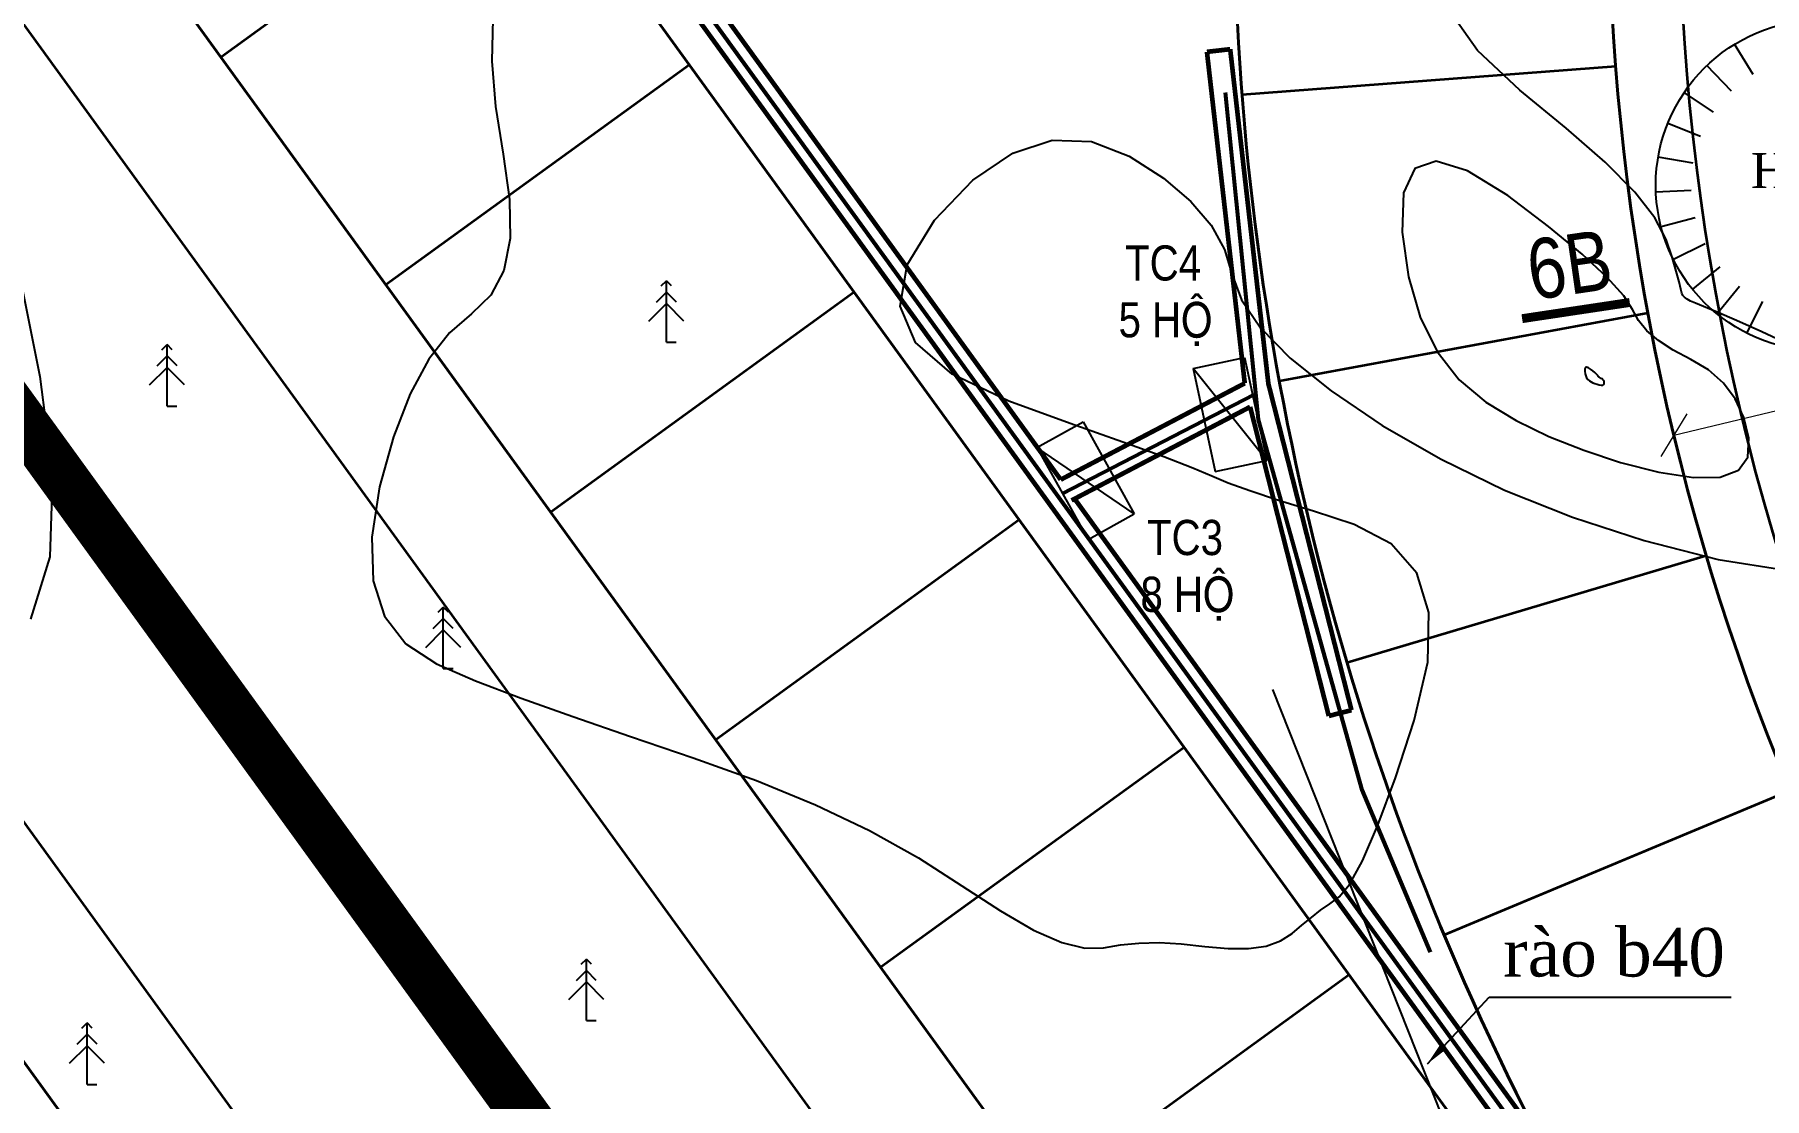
# Model space of a CAD drawing. Extents: x 22709 to 568895, y -41029 to 1932533.
# Drawn here: x 560779 to 560852.8, y 1930658.3 to 1930703.8 of the extents above; entities that cross this region are included whole.
import ezdxf

# ---------------------------------------------------------------- set-up
doc = ezdxf.new("R2010")
doc.units = ezdxf.units.MI
doc.header["$MEASUREMENT"] = 0
doc.header["$PDMODE"] = 1
for name, pattern in [('BORDER2', [0.875, 0.25, -0.125, 0.25, -0.125, 0, -0.125]), ('CENTER2', [1.125, 0.75, -0.125, 0.125, -0.125]), ('CONTINOUS', [0]), ('DASHED2', [0.375, 0.25, -0.125])]:
    doc.linetypes.add(name, pattern=pattern)
doc.layers.get('0').update_dxf_attribs({"color": 8, "linetype": 'CONTINUOUS'})
doc.layers.get('DEFPOINTS').update_dxf_attribs({"color": 8, "linetype": 'CONTINUOUS'})
for name, color, linetype in [('1-chieurong', 8, 'CONTINUOUS'), ('1-RANH GIOI QH DX', 8, 'BORDER2'), ('CHUDIEN', 8, 'CONTINUOUS'), ('DIA VAT', 8, 'CONTINOUS'), ('DIA VAT.MOI', 8, 'CONTINUOUS'), ('DM CON', 8, 'CONTINUOUS'), ('ho bom', 8, 'CONTINUOUS'), ('MATCAT', 8, 'CONTINUOUS'), ('PHI LAO', 8, 'CONTINUOUS'), ('raob40', 8, 'ZIGZAG'), ('Thietbidien', 8, 'CONTINUOUS')]:
    doc.layers.add(name, color=color, linetype=linetype)
for name, color, linetype, lineweight in [('1-nghiktHC', 8, 'CONTINUOUS', 60), ('10-TIM', 8, 'CENTER2', 35), ('13-PLO', 8, 'CONTINUOUS', 35), ('4-LE TRONG', 8, 'CONTINUOUS', 40), ('7-LE NGOAI', 8, 'CONTINUOUS', 35), ('84- CX DAI PHAN CACH', 8, 'CONTINUOUS', 50), ('D-S-DÂY ĐIỆN 1.5', 200, 'DASHED2', 40), ('EC04', 8, 'CONTINUOUS', 53)]:
    doc.layers.add(name, color=color, linetype=linetype, lineweight=lineweight)
doc.styles.add('HHH', font='VNTIMEI.TTF', dxfattribs={"height": 0.5})
doc.styles.add('K1', font='VHARIALN.TTF', dxfattribs={"height": 250})
doc.styles.add('L1', font='vntimeh.shx', dxfattribs={"width": 0.7})
doc.styles.get("Standard").update_dxf_attribs({"font": 'vntimeh.shx'})
doc.styles.add('VNARIAL', font='VHARIALN.TTF')
doc.linetypes.add('EN04M', pattern='A,4.505488999999998,-0.8899729999999998,2.289536999999999,[1,CHEO22.shx,S=0.8981279999999999,R=0,X=0,Y=0.012726],2.215951,-0.9474869999999999,["0.4KV",Standard,S=2,R=359.997854,X=0,Y=-0.8124119999999999],-8.615751,2.099565999999998,[1,CHEO22.shx,S=0.8981279999999999,R=0,X=0,Y=-0.055311],2.405923,-0.8899729999999998', length=24.85965)
doc.linetypes.add('ZIGZAG', pattern='A,0.0001,-0.2,[131,ltypeshp.shx,S=0.2,R=0,X=-0.2,Y=0],-0.4,[131,ltypeshp.shx,S=0.2,R=180,X=0.2,Y=0],-0.2', length=0.8001000000000001)
doc.dimstyles.new('chieu rong', dxfattribs={"dimtxt": 1.5, "dimasz": 1.5, "dimexe": 1, "dimexo": 1, "dimgap": 0.3, "dimtad": 1, "dimdec": 1, "dimzin": 0, "dimdsep": 46, "dimtxsty": 'L1', "dimblk": 'OBLIQUE', "dimcen": 1, "dimclrd": 37, "dimclre": 37, "dimclrt": 7, "dimadec": 0, "dimazin": 0, "dimtfac": 1, "dimtdec": 1, "dimtofl": 0, "dimtmove": 2, "dimatfit": 3, "dimldrblk": 'ARCHTICK', "dimfxl": 1, "dimtfill": 1, "dimtolj": 1, "dimtzin": 0, "dimlwd": 5, "dimlwe": 5, "dimarcsym": 0})
doc.dimstyles.get("Standard").update_dxf_attribs({"dimtxt": 0.18, "dimasz": 0.18, "dimexe": 0.18, "dimexo": 0.0625, "dimgap": 0.09, "dimtad": 0, "dimtih": 1, "dimtoh": 1, "dimdec": 4, "dimzin": 0, "dimdsep": 46, "dimtxsty": 'Standard', "dimcen": 0.09, "dimadec": 0, "dimazin": 0, "dimtfac": 1, "dimtdec": 4, "dimtofl": 0, "dimtmove": 0, "dimatfit": 3, "dimfxl": 1, "dimtolj": 1, "dimtzin": 0, "dimarcsym": 0})

# ---------------------------------------------------------------- blocks, each defined once
blk = doc.blocks.new('t')
at = {"layer": 'ho bom', "color": 250}
blk.add_line((0, 1.511998207308351), (0, 0), dxfattribs=at)
blk = doc.blocks.new('PL')
at = {"layer": 'PHI LAO', "color": 250, "linetype": 'Continuous'}
blk.add_line((569625.7270476056, 1929989.67176833), (569626.1474151057, 1929989.67176833), dxfattribs=at)
for points in [[(569625.5081871056, 1929992.07791383), (569625.7270476056, 1929992.29676833)], [(569625.9458991057, 1929992.07791383), (569625.7270476056, 1929992.29676833)], [(569625.7270476056, 1929989.67176833), (569625.7270476056, 1929992.29676833)], [(569625.3008496056, 1929991.38677683), (569625.7270476056, 1929991.81297483)], [(569626.1532366057, 1929991.38677683), (569625.7270476056, 1929991.81297483)], [(569624.9770476057, 1929990.57530983), (569625.7270476056, 1929991.32530533)], [(569626.4770476057, 1929990.57530983), (569625.7270476056, 1929991.32530533)]]:
    blk.add_lwpolyline(points, dxfattribs=at)
blk = doc.blocks.new('_Oblique')
at = {"color": 0, "linetype": 'ByBlock', "lineweight": -2}
blk.add_line((-0.5, -0.5), (0.5, 0.5), dxfattribs=at)
blk = doc.blocks.new('*D103')
at = {"layer": '1-chieurong', "color": 37, "lineweight": 5, "transparency": 16777216}
for p, q in [((568204.7213479362, 1930674.152579406), (568217.846564712, 1930677.30911417)), ((568218.0803827744, 1930676.336873095), (568218.0803917074, 1930676.336835951)), ((568204.9551659985, 1930673.180338331), (568204.9551749316, 1930673.180301186))]:
    blk.add_line(p, q, dxfattribs=at)
at = {"layer": 'DEFPOINTS', "color": 0, "lineweight": -3, "transparency": 16777216}
for p in [(568217.846555779, 1930677.309151315), (568217.846564712, 1930677.30911417), (568204.7213390032, 1930674.15261655)]:
    blk.add_point(p, dxfattribs=at)
at = {"layer": '1-chieurong', "color": 37, "lineweight": 5, "transparency": 16777216, "xscale": 1.5, "yscale": 1.5, "zscale": 1.5}
for p, rotation in [((568217.846564712, 1930677.30911417), 13.52248825286611), ((568204.7213479362, 1930674.152579406), 193.5224882528661)]:
    blk.add_blockref('_Oblique', p, dxfattribs=dict(at, rotation=rotation))
at = {"layer": '1-chieurong', "color": 7, "lineweight": -3, "transparency": 16777216, "insert": (568211.038437979, 1930676.751738918), "char_height": 1.5, "attachment_point": 5, "rotation": 13.522488252866113, "style": 'L1', "bg_fill": 3, "box_fill_scale": 1.25, "bg_fill_color": 9, "bg_fill_true_color": 13158600, "bg_fill_transparency": 0}
blk.add_mtext('\\A1;13.5', dxfattribs=at)
blk = doc.blocks.new('_ARCHTICK')
at = {"color": 0, "linetype": 'ByBlock', "const_width": 0.15}
blk.add_lwpolyline([(-0.5, -0.5), (0.5, 0.5)], dxfattribs=at)
blk = doc.blocks.new('Tu ha the')
at = {"color": 1, "linetype": 'CONTINOUS'}
blk.add_solid([(-1.499999999941792, -0.3684468779829331), (1.499999999883584, 1.131553122366312), (-1.499999999941792, 1.131553122366312), (-1.499999999592546, -0.3684468779829331)], dxfattribs=at)
at = {"layer": 'Thietbidien', "color": 1}
for p, q in [((-1.499999999941792, -0.3684468779829331), (-1.499999999941792, 1.131553122366312)), ((-1.499999999941792, 1.131553122366312), (1.499999999883584, 1.131553122366312)), ((1.499999999883584, 1.131553122366312), (-1.499999999941792, -0.3684468779829331)), ((1.499999999883584, -0.3684468772844411), (1.499999999883584, 1.131553122366312)), ((-1.499999999941792, -0.3684468779829331), (1.499999999883584, -0.3684468772844411))]:
    blk.add_line(p, q, dxfattribs=at)
blk = doc.blocks.new('A$C5C0861BC')
at = {"layer": '1-nghiktHC', "color": 8, "lineweight": -3, "const_width": 0.2, "flags": 128}
for points in [[(66.88811419859667, -35.28907928191995), (118.6938099109525, -106.7450797667006), (122.2223341948543, -111.6120008546604), (163.5772483683381, -168.6531567871316), (197.1694981139492, -142.5708896127573)], [(68.72803375548256, -36.12322511311868), (89.94325753620069, -65.38554887725559)], [(97.17998615037709, -47.00665417135167), (96.18643998514698, -47.12008264032511)], [(96.18643998514698, -47.12008264032511), (97.80196898742724, -61.27087440856712)], [(97.17998615037709, -47.00665417135167), (98.81115173022545, -61.29441033504668), (102.3584702386688, -75.2283384008075)], [(89.94325753620069, -65.38554887725559), (97.80196898742724, -61.27087440856712)], [(90.4071058777431, -66.271463498461), (98.0302057745871, -62.28015083703098)], [(98.0302057745871, -62.28015083703098), (101.3893813859026, -75.4750503694296)], [(90.53644866518744, -66.20374203184292), (119.503419840867, -106.1581114870241), (123.0319441247688, -111.0250325749839), (144.6156021389185, -140.7955405540524)], [(101.3893813859026, -75.4750503694296), (102.3584702386688, -75.2283384008075)]]:
    blk.add_lwpolyline(points, dxfattribs=at)
blk = doc.blocks.new('tmb')
at = {"layer": '84- CX DAI PHAN CACH', "lineweight": -3}
h = blk.add_hatch(dxfattribs=at)
h.set_pattern_fill('AR-SAND', color=256, scale=0.3, style=0)
h.set_pattern_definition([(37.5, (561075.492941, 1927460.097698), (-0.0188980074328825, 0.5780471307039475), [0, -0.456, 0, -0.51, 0, -0.4875]), (7.499999999999999, (561075.492941, 1927460.097698), (0.5309330115803182, 0.8466438195689221), [0, -0.2459999999999999, 0, -0.4110000000000001, 0, -0.1575]), (327.5, (561075.1239410001, 1927460.097698), (0.9342425585254485, 0.0016977160610895), [0, -0.15, 0, -0.5400000000000001, 0, -0.705]), (317.5, (561075.1239410001, 1927460.097698), (0.901837981371688, 0.2633026694802748), [0, -0.075, 0, -0.354, 0, -0.4050000000000001])])
h.paths.add_polyline_path([(568102.9531471485, 1930719.548419085, 1), (568101.3339272884, 1930718.374482525), (568233.8104361758, 1930535.648599719, 1), (568235.4296560358, 1930536.822536278)])
at = {"layer": '1-RANH GIOI QH DX', "linetype": 'DASHED2', "ltscale": 30, "const_width": 2}
blk.add_lwpolyline([(568411.6777128491, 1930949.543419561), (568385.6006234281, 1930982.494340261), (568352.8205288406, 1931025.772742314), (568320.8601554664, 1931069.917782293), (568234.4536245456, 1931189.275610576), (567924.0263956169, 1930964.639814582), (568247.6966489343, 1930518.198907643), (568559.1923691398, 1930762.668942779), (568544.9471966891, 1930780.726555058), (568483.9316120076, 1930858.071759193), (568469.3740379518, 1930876.528842763)], close=True, dxfattribs=at)
at = {"layer": '10-TIM', "ltscale": 15}
blk.add_line((567930.6263154594, 1930955.536493624), (568276.4156665509, 1930478.586542467), dxfattribs=at)
at = {"layer": '13-PLO'}
for p, q in [((568155.6438792048, 1930699.685437909), (568142.6901203258, 1930690.293945435)), ((568162.6874985608, 1930689.97011875), (568149.7337396818, 1930680.578626275)), ((568186.2882936001, 1930688.697644288), (568202.242057664, 1930689.913132747)), ((568169.7311179166, 1930680.25479959), (568156.7773590378, 1930670.863307116)), ((568203.6150353857, 1930679.359456583), (568187.881313331, 1930676.452569878)), ((568176.7747372726, 1930670.539480431), (568163.8209783938, 1930661.147987956)), ((568190.7687899285, 1930664.446653084), (568206.1036681143, 1930669.011903464)), ((568183.8183566288, 1930660.824161271), (568170.8645977498, 1930651.432668797)), ((568194.9179094029, 1930652.816332075), (568209.6796744198, 1930658.988065511)), ((568190.8619759848, 1930651.108842112), (568177.9082171058, 1930641.717349637))]:
    blk.add_line(p, q, dxfattribs=at)
at = {"layer": '4-LE TRONG'}
for p, q in [((568134.7410809025, 1930701.25811756), (568191.4084875385, 1930623.096321248)), ((568127.0788260075, 1930657.309299122), (568165.5542025196, 1930604.239911964))]:
    blk.add_line(p, q, dxfattribs=at)
blk.add_lwpolyline([(568218.3774644904, 1930642.637689422), (568217.6352205072, 1930638.391386075), (568206.1231512566, 1930630.058983933), (568148.0132915691, 1930710.210366999), (568135.0595326901, 1930700.818874524)], dxfattribs=at)
for centre, radius, start, end in [((568301.7874249113, 1930697.497314417), 99.83386175056239, 168.0284996975875, 213.3333482035515), ((568301.787424911, 1930697.497314418), 115.8338617505473, 179.8326106330046, 207.2135087866063)]:
    blk.add_arc(centre, radius, start, end, dxfattribs=at)
at = {"layer": '7-LE NGOAI', "ltscale": 0.5}
for p, q in [((568111.2601573953, 1930723.423521189), (568240.5483599595, 1930545.095294182)), ((568102.9531471485, 1930719.548419085), (568235.4296560358, 1930536.822536278)), ((568101.3339272884, 1930718.374482525), (568233.8104361758, 1930535.648599719))]:
    blk.add_line(p, q, dxfattribs=at)
at = {"layer": '7-LE NGOAI'}
blk.add_line((568131.9498898261, 1930660.812620241), (568224.9263426609, 1930532.56947311), dxfattribs=at)
at = {"layer": '7-LE NGOAI', "ltscale": 0.5}
blk.add_arc((568301.7874249113, 1930697.497314417), 96.8338617505624, 168.0284996975875, 269.313377611939, dxfattribs=at)
at = {"layer": 'DM CON', "elevation": 3.5}
for points in [[(568134.075217347, 1930681.074426287), (568134.9461377276, 1930676.66045787), (568135.4897389421, 1930672.441826831), (568135.3753927619, 1930668.957126431), (568134.5488563103, 1930666.297319286)], [(568209.7649430305, 1930677.96348604), (568208.4814603406, 1930678.566284696), (568207.4080260699, 1930679.042888638), (568206.578092831, 1930679.403381437), (568205.9948824389, 1930679.650870415), (568205.6442735525, 1930679.793916721), (568205.4383157057, 1930679.880779242), (568205.2888920885, 1930679.95971902), (568205.180714948, 1930680.039312237), (568205.1101757135, 1930680.122754554), (568205.0709100513, 1930680.220644232), (568205.0283409082, 1930680.393374693), (568204.9478450404, 1930680.701315415), (568204.8227341379, 1930681.154896765), (568204.6475028099, 1930681.75633115), (568204.395805704, 1930682.508463069), (568203.9150785342, 1930683.426146411), (568203.053126299, 1930684.524120786), (568201.7861934007, 1930685.804429333), (568200.1239385518, 1930687.264591902), (568198.1480719013, 1930688.887684041), (568196.3391920525, 1930690.574639435), (568195.1775628662, 1930692.22633267)], [(568154.2929980274, 1930691.923712184), (568154.2476594156, 1930690.122295668), (568154.4054096423, 1930688.188655871), (568154.7303500734, 1930686.155201058), (568155.0108211656, 1930684.210701908), (568155.0352171644, 1930682.543723501), (568154.7680165883, 1930681.185232254), (568154.2076968554, 1930680.132462559), (568153.3806434815, 1930679.337853585), (568152.4466930913, 1930678.518807262), (568151.5659353698, 1930677.392802774), (568150.7665304601, 1930675.912821061), (568150.0573471677, 1930674.079268765), (568149.4634399662, 1930671.941604847), (568149.126264841, 1930669.796176177), (568149.18711428, 1930667.939410748), (568149.6698962383, 1930666.4213364), (568150.5767659547, 1930665.24569076), (568151.8967473207, 1930664.384872652), (568153.5618274757, 1930663.669536278), (568155.5037478338, 1930662.930121693), (568157.7098091581, 1930662.137525955), (568160.172076579, 1930661.286693306), (568162.8556386176, 1930660.376390863), (568165.5589628185, 1930659.404278828), (568168.0805667461, 1930658.368244872), (568170.3858896886, 1930657.268651382), (568172.4690507161, 1930656.109783451), (568174.3293239005, 1930654.916990309), (568175.9682360945, 1930653.83808085), (568177.3875491183, 1930653.020757037), (568178.5881847623, 1930652.489618143), (568179.5739104765, 1930652.244558064), (568180.3664100938, 1930652.260340794), (568181.0920180319, 1930652.385656569), (568181.8770024801, 1930652.469144225), (568182.7425827929, 1930652.485207346), (568183.6898068476, 1930652.431629347), (568184.7037426814, 1930652.320706674), (568185.6937505418, 1930652.228434998), (568186.5691378351, 1930652.2308758), (568187.3146020389, 1930652.340786949), (568187.9290212229, 1930652.55865387), (568188.4209659662, 1930652.874631255), (568188.8429822112, 1930653.229162283), (568189.2477156784, 1930653.562799681), (568189.6444367497, 1930653.866466398), (568190.0361208824, 1930654.145146245), (568190.4313513101, 1930654.43782031), (568190.8786504148, 1930654.973389265), (568191.4262976117, 1930655.980508326), (568192.0811722052, 1930657.496437304), (568192.8362725311, 1930659.516080949), (568193.6427077013, 1930661.971607004), (568194.2141364476, 1930664.461118325), (568194.2644446412, 1930666.58266859), (568193.7463343157, 1930668.268080609), (568192.662130972, 1930669.510239504), (568191.0730862605, 1930670.334631672), (568189.344383339, 1930670.90129239), (568187.8411682578, 1930671.370611356), (568186.6244323092, 1930671.7705604), (568185.6949769623, 1930672.108578174), (568184.996619566, 1930672.401326414), (568184.1914640425, 1930672.741335179), (568182.9417896239, 1930673.221035751), (568181.1926430523, 1930673.85639721), (568178.9520245347, 1930674.650802333), (568176.322889978, 1930675.608579457), (568173.9149725304, 1930676.752314237), (568172.3379569585, 1930678.104279236), (568171.6944600058, 1930679.666607234), (568171.9904954253, 1930681.429824742), (568173.159530454, 1930683.334956112), (568174.7963525872, 1930685.037623442), (568176.4952264876, 1930686.193613217), (568178.1859528515, 1930686.745102577), (568179.8530762092, 1930686.689368215), (568181.4740595034, 1930686.067892684), (568182.929140431, 1930685.132295229), (568184.0990798933, 1930684.134414797), (568184.96501, 1930683.117274592), (568185.5329598143, 1930682.087172833), (568185.8579731394, 1930681.038876939), (568186.2642820093, 1930679.934691953), (568187.0761167215, 1930678.736819163), (568188.3485089033, 1930677.439298286), (568190.0874163407, 1930676.044166873), (568192.2735556181, 1930674.569610476), (568194.7852658656, 1930673.122705267), (568197.5003825373, 1930671.810666984), (568200.3960900896, 1930670.652659996), (568203.4576638486, 1930669.656452907), (568206.6195682846, 1930668.84949466), (568209.5033184894, 1930668.388707797)]]:
    blk.add_lwpolyline(points, dxfattribs=at)
at = {"layer": 'DM CON'}
for points, elevation in [([(568197.989168133, 1930674.783735869), (568199.3867535779, 1930674.102888691), (568200.8768628199, 1930673.506039672), (568202.4522513502, 1930672.993259984), (568204.0792545755, 1930672.578000179), (568205.563126016, 1930672.34089217), (568206.7092285889, 1930672.362505761), (568207.4846592766, 1930672.655858965), (568207.886637288, 1930673.218487913), (568207.9313831192, 1930674.022592955), (568207.7189970837, 1930674.903839804), (568207.349803623, 1930675.697877181), (568206.8415830833, 1930676.376787298), (568206.2006975741, 1930676.937413741), (568205.4475329951, 1930677.38873878), (568204.6980470398, 1930677.787809262), (568204.0679695803, 1930678.191849161), (568203.5761012197, 1930678.611073263), (568203.2195117864, 1930679.049549623), (568202.9618238591, 1930679.521466207), (568202.5877014718, 1930680.107886803), (568201.8819689549, 1930680.889551063), (568200.8093644414, 1930681.878391321), (568199.3734965138, 1930683.065254265), (568197.6312761853, 1930684.383296327), (568195.9205604012, 1930685.440604962), (568194.5792947413, 1930685.84550917), (568193.6650070087, 1930685.532846435), (568193.1849211014, 1930684.50331675), (568193.124846321, 1930682.82628212), (568193.3924208648, 1930680.917211215), (568193.8950019436, 1930679.191799058), (568194.6164431605, 1930677.720983131), (568195.5525053964, 1930676.51469781), (568196.6939039553, 1930675.561603517)], 4), ([(568201.1942076986, 1930676.431347109), (568201.2733192256, 1930676.392809237), (568201.3576679445, 1930676.359025293), (568201.4468451886, 1930676.329999236), (568201.5389437554, 1930676.306492853), (568201.6229403381, 1930676.293070638), (568201.6878169584, 1930676.294294063), (568201.731710377, 1930676.310899953), (568201.7544637156, 1930676.342749324), (568201.756994793, 1930676.388267775), (568201.7449708573, 1930676.438152772), (568201.7240700742, 1930676.483100954), (568201.6953003318, 1930676.521531091), (568201.6590206015, 1930676.553265097), (568201.6163863234, 1930676.578810967), (568201.5739606546, 1930676.601398731), (568201.538295655, 1930676.624267051), (568201.5104552109, 1930676.647995103), (568201.490273941, 1930676.672812481), (568201.4756913, 1930676.69952364), (568201.4545177582, 1930676.732716706), (568201.4145715939, 1930676.776964016), (568201.3538566789, 1930676.832939768), (568201.27257657, 1930676.900127524), (568201.1739541197, 1930676.974740803), (568201.0771147957, 1930677.034595177), (568201.0011883829, 1930677.057517986), (568200.9494333527, 1930677.039819814), (568200.922257262, 1930676.981540146), (568200.9188577597, 1930676.886606363), (568200.9340049207, 1930676.778538068), (568200.9624551331, 1930676.680865891), (568201.0032931274, 1930676.597608177), (568201.0562797443, 1930676.529325389), (568201.1208889718, 1930676.4753768)], 4.5)]:
    blk.add_lwpolyline(points, close=True, dxfattribs=dict(at, elevation=elevation))
at = {"layer": 'EC04', "linetype": 'EN04M', "ltscale": 0.5}
blk.add_line((568178.6261284888, 1930671.663602305), (568186.8097434001, 1930675.895191695), dxfattribs=at)
at = {"layer": 'EC04', "linetype": 'EN04M', "ltscale": 0.5, "flags": 128}
blk.add_lwpolyline([(568185.5676853491, 1930688.786899107), (568186.9706158212, 1930674.815751716), (568191.4037065434, 1930659.004024989), (568194.3214467189, 1930652.08354601)], dxfattribs=at)
at = {"layer": 'ho bom'}
blk.add_circle((568211.0229310706, 1930684.822084556, 3.141), 7.06931968590056, dxfattribs=at)
at = {"layer": 'MATCAT', "const_width": 0.3799999999999999}
blk.add_lwpolyline([(568198.2474331259, 1930679.127686495), (568202.8434538874, 1930679.818956331)], dxfattribs=at)
at = {"layer": 'raob40'}
blk.add_line((568187.5923064374, 1930663.288360967), (568198.9941436636, 1930634.585404039), dxfattribs=at)
for p in [(-1464.019014975987, 688.4506112383679), (-1485.340039365226, 685.7222846020013), (-1473.547797098057, 674.5169832322281), (-1467.437738332664, 659.4865496682468), (-1488.758762721903, 656.7582230318803)]:
    blk.add_blockref('PL', p)
at = {"layer": 'CHUDIEN', "linetype": 'Continuous', "xscale": 1.499999998949281, "yscale": 1.499999998949281, "zscale": 1.499999998949281}
for p, rotation in [((568185.2124539326, 1930674.918084335), 282.1391661716396), ((568179.1090508268, 1930671.932359619), 299.0969372567271)]:
    blk.add_blockref('Tu ha the', p, dxfattribs=dict(at, rotation=rotation))
at = {"layer": 'ho bom'}
for p, rotation in [((568207.3215704118, 1930690.844975066, 3.141), 211.5727581835552), ((568206.136184026, 1930689.93040954, 3.141), 223.7300340019107), ((568205.1699858106, 1930688.786717276, 3.141), 235.8873098202662), ((568204.4663132295, 1930687.465196984, 3.141), 248.0445856386217), ((568204.0567285266, 1930686.025123598, 3.141), 260.2018614569772), ((568203.9596030485, 1930684.531089587, 3.141), 272.3591372753328), ((568204.1792932218, 1930683.050107746, 3.141), 284.5164130936883), ((568204.7059451527, 1930681.648605435, 3.141), 296.6736889120438), ((568205.515936609, 1930680.389445069, 3.141), 308.8309647303993), ((568206.5729365622, 1930679.329104518, 3.141), 320.9882405487548), ((568207.829534765, 1930678.515143867, 3.141), 333.1455163671103)]:
    blk.add_blockref('t', p, dxfattribs=dict(at, rotation=rotation))
at = {"layer": 'DIA VAT', "linetype": 'Continuous', "style": 'HHH'}
blk.add_text('rµo b40', height=2.069437645142711, dxfattribs=at).set_placement((568197.4462562847, 1930651.039926339, -2.164399999999999))
at = {"layer": 'DIA VAT.MOI'}
blk.add_text('hè bom', height=1.5, dxfattribs=at).set_placement((568208.0158566152, 1930684.702626284))
at = {"layer": 'MATCAT', "style": 'VNARIAL'}
for s, p in [('tc4', (568181.2935989476, 1930680.755859869, -0.3959006734641695)), ('5 hé', (568181.0155571414, 1930678.330659515, -0.3959006734641695)), ('tc3', (568182.2291151633, 1930669.034784198, -0.3959006734641695)), ('8 hé', (568181.951073357, 1930666.609583843, -0.3959006734641695))]:
    blk.add_text(s, height=1.5, dxfattribs=at).set_placement(p)
at = {"layer": 'MATCAT', "style": 'K1'}
blk.add_text('6b', height=2.559999999999998, rotation=8.206713412858688, dxfattribs=at).set_placement((568198.6706741337, 1930679.915390077))
at = {"layer": 'DIA VAT', "linetype": 'Continuous'}
blk.add_leader([(568194.2014090156, 1930647.308896304), (568196.8405925825, 1930650.157900903), (568207.1711035147, 1930650.157900903)], dimstyle='STANDARD', override={"dimasz": 1, "dimgap": 0.09, "dimtad": 0, "dimfxl": 0.18, "dimtfill": 1, "dimarcsym": 1}, dxfattribs=at)
at = {"layer": '1-chieurong', "lineweight": -3}
dim = blk.add_aligned_dim(p1=(568204.7213390032, 1930674.15261655), p2=(568217.846555779, 1930677.309151315), distance=-3.82039273082841e-05, dimstyle='chieu rong', dxfattribs=at)
dim.commit()
dim.dimension.update_dxf_attribs({"geometry": '*D103', "text_midpoint": (568211.038437979, 1930676.751738918)})
at = {"layer": 'EC04', "linetype": 'EN04M', "ltscale": 0.5, "flags": 128}
blk.add_lwpolyline([(568156.2596953819, 1930702.125067057), (568252.321166714, 1930569.666751709), (568268.1731158395, 1930582.038349968)], dxfattribs=at)
at = {"lineweight": -3}
blk.add_blockref('A$C5C0861BC', (568088.601858194, 1930737.639594389), dxfattribs=at)

msp = doc.modelspace()

# ---------------------------------------------------------------- block references
at = {"layer": 'D-S-DÂY ĐIỆN 1.5', "lineweight": -3}
msp.add_blockref('tmb', (-7355.760313335806, 12.49572569946758), dxfattribs=at)

doc.saveas('drawing.dxf')
